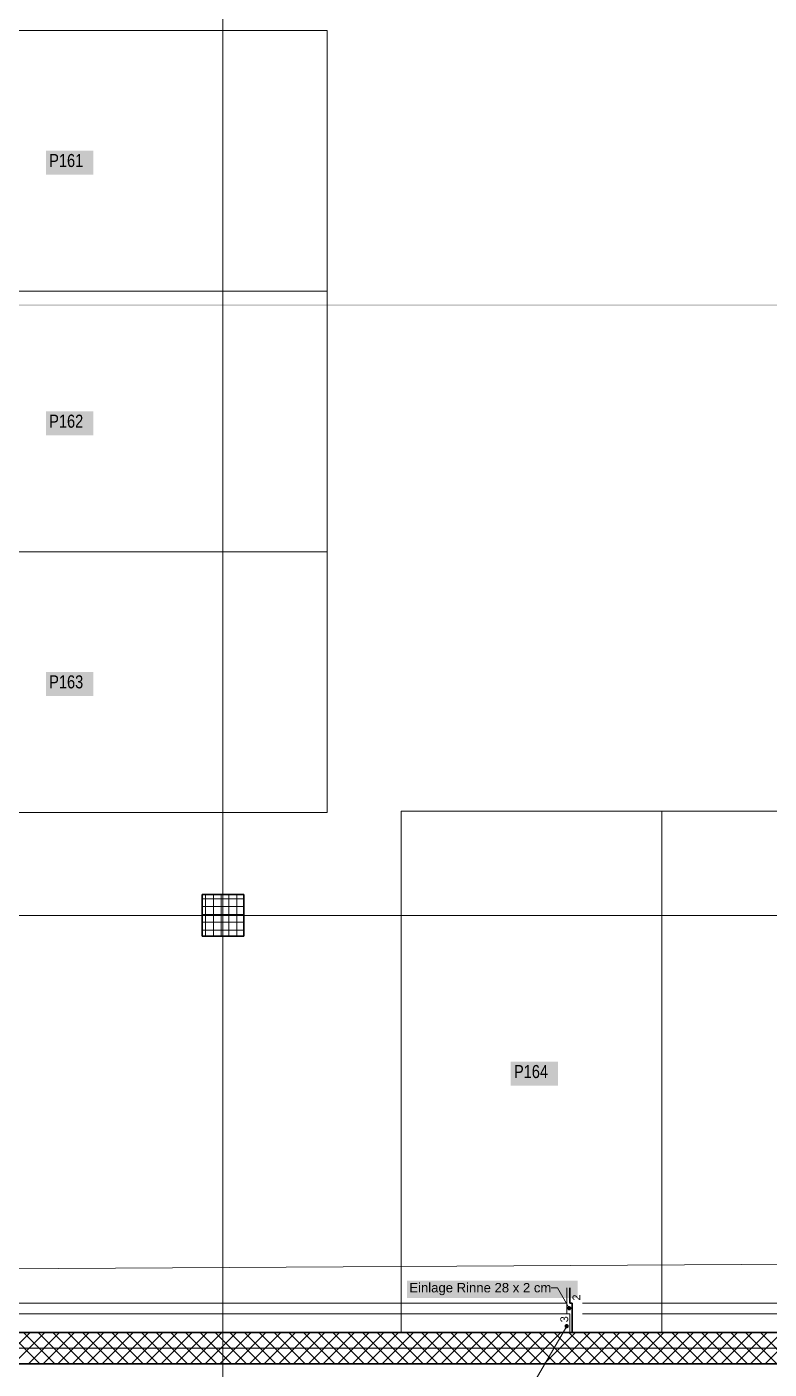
# Model space of a CAD drawing. Extents: x -1132 to 613, y -179 to 712.
# Drawn here: x -989.6 to -847.2, y -49.2 to 208.2 of the extents above; entities that cross this region are included whole.
import ezdxf
from ezdxf.lldxf.tags import DXFTag

# ---------------------------------------------------------------- set-up
doc = ezdxf.new("R2010")
doc.units = 0
doc.layers.get('0').update_dxf_attribs({"lineweight": 13})
doc.layers.add('A-DETL-____-OTLN', color=5, linetype='Continuous', lineweight=9, true_color=0x0000ff)
doc.layers.add('EL01_WAN_Leitung_Potentialausgleich', color=1, linetype='fein_strichliert', lineweight=13, true_color=0xff0000)
for name, color, linetype, lineweight in [('A-FLOR-____-OTLN', 7, 'Continuous', 9), ('A-WALL-____-MCUT', 7, 'Continuous', 35), ('A-WALL-____-PATT', 7, 'Continuous', 35), ('C-PRKG-____-IDEN', 7, 'Continuous', 5), ('C-PRKG-____-OTLN', 7, 'Continuous', 9), ('S-COLS-____-MCUT', 7, 'Continuous', 35), ('S-COLS-____-OTLN', 7, 'Continuous', 9), ('S-GRID-____-OTLN', 7, 'Continuous', 5), ('Text', 7, 'Continuous', 5)]:
    doc.layers.add(name, color=color, linetype=linetype, lineweight=lineweight)
doc.styles.get("Standard").update_dxf_attribs({"font": 'arial.ttf'})
tags = doc.linetypes.add('_Rasterlinie_', pattern=[0.375, 0.2, -0.05, 0.075, -0.05]).pattern_tags.tags
tags[10:11] = [DXFTag(74, 4), DXFTag(75, 0), DXFTag(340, '0'), DXFTag(46, 1.0), DXFTag(50, 0.0), DXFTag(44, 0.0), DXFTag(45, 0.0)]
tags[8:9] = [DXFTag(74, 4), DXFTag(75, 0), DXFTag(340, '0'), DXFTag(46, 1.0), DXFTag(50, 0.0), DXFTag(44, 0.0), DXFTag(45, 0.0)]
tags[6:7] = [DXFTag(74, 4), DXFTag(75, 0), DXFTag(340, '0'), DXFTag(46, 1.0), DXFTag(50, 0.0), DXFTag(44, 0.0), DXFTag(45, 0.0)]
tags[4:5] = [DXFTag(74, 4), DXFTag(75, 0), DXFTag(340, '0'), DXFTag(46, 1.0), DXFTag(50, 0.0), DXFTag(44, 0.0), DXFTag(45, 0.0)]
tags = doc.linetypes.add('_Strichliert - Fein_', pattern=[0.15, 0.1, -0.05]).pattern_tags.tags
tags[6:7] = [DXFTag(74, 4), DXFTag(75, 0), DXFTag(340, '0'), DXFTag(46, 1.0), DXFTag(50, 0.0), DXFTag(44, 0.0), DXFTag(45, 0.0)]
tags[4:5] = [DXFTag(74, 4), DXFTag(75, 0), DXFTag(340, '0'), DXFTag(46, 1.0), DXFTag(50, 0.0), DXFTag(44, 0.0), DXFTag(45, 0.0)]
tags = doc.linetypes.add('fein_strichliert', pattern=[4, 1, -2, 1]).pattern_tags.tags
tags[8:9] = [DXFTag(74, 4), DXFTag(75, 0), DXFTag(340, '0'), DXFTag(46, 0.0), DXFTag(50, 0.0), DXFTag(44, 0.0), DXFTag(45, 0.0)]
tags[6:7] = [DXFTag(74, 4), DXFTag(75, 0), DXFTag(340, '0'), DXFTag(46, 0.0), DXFTag(50, 0.0), DXFTag(44, 0.0), DXFTag(45, 0.0)]
tags[4:5] = [DXFTag(74, 4), DXFTag(75, 0), DXFTag(340, '0'), DXFTag(46, 0.0), DXFTag(50, 0.0), DXFTag(44, 0.0), DXFTag(45, 0.0)]
tags = doc.linetypes.add('Gestrichelt', pattern=[0.1, 0.05, -0.05]).pattern_tags.tags
tags[6:7] = [DXFTag(74, 4), DXFTag(75, 0), DXFTag(340, '0'), DXFTag(46, 1.0), DXFTag(50, 0.0), DXFTag(44, 0.0), DXFTag(45, 0.0)]
tags[4:5] = [DXFTag(74, 4), DXFTag(75, 0), DXFTag(340, '0'), DXFTag(46, 1.0), DXFTag(50, 0.0), DXFTag(44, 0.0), DXFTag(45, 0.0)]

# ---------------------------------------------------------------- blocks, each defined once
blk = doc.blocks.new('Referenz-A0ULN8GXQT', base_point=(-1139.87, -119.94))
at = {"layer": 'A-DETL-____-OTLN', "color": 0, "linetype": '_Strichliert - Fein_', "ltscale": 0.13}
blk.add_line((-994.42, -29.97), (174.99, -23.41), dxfattribs=at)
at = {"layer": 'A-DETL-____-OTLN', "color": 0, "linetype": 'Continuous', "ltscale": 0.13}
for p, q in [((-886, -33.6), (-886, -38.61)), ((-886, -38.61), (-885.4, -38.61)), ((-885.4, -38.61), (-885.4, -42.2))]:
    blk.add_line(p, q, dxfattribs=at)
at = {"layer": 'A-DETL-____-OTLN', "color": 0, "linetype": 'Continuous', "lineweight": 35, "ltscale": 0.35}
for p, q in [((-885.4, -33.6), (-885.4, -36.6)), ((-885.4, -36.6), (-885, -36.6)), ((-885, -36.6), (-885, -42.2)), ((-885.4, -42.2), (-883, -42.2))]:
    blk.add_line(p, q, dxfattribs=at)
at = {"layer": 'A-DETL-____-OTLN', "color": 0, "linetype": 'Gestrichelt', "ltscale": 0.13}
for p, q in [((-886, -36.6), (-1023.13, -36.6)), ((167.2, -36.6), (-883, -36.6))]:
    blk.add_line(p, q, dxfattribs=at)
at = {"layer": 'A-FLOR-____-OTLN', "color": 0, "linetype": 'Continuous', "ltscale": 0.13}
for p, q in [((-1022.57, -38.61), (-886, -38.61)), ((-883, -38.61), (55.2, -38.61))]:
    blk.add_line(p, q, dxfattribs=at)
at = {"layer": 'A-WALL-____-MCUT', "color": 0, "linetype": 'Continuous', "ltscale": 0.35}
for p, q in [((-885.4, -42.2), (-1022.57, -42.2)), ((167.2, -42.2), (-883, -42.2)), ((-1028, -48.2), (174.99, -48.2))]:
    blk.add_line(p, q, dxfattribs=at)
at = {"layer": 'A-WALL-____-PATT', "color": 0, "linetype": 'Continuous', "lineweight": 9, "ltscale": 0.13}
for p, q in [((-995, -48.2), (-989, -42.2)), ((-987.11, -48.2), (-993.11, -42.2)), ((-992.17, -48.2), (-986.17, -42.2)), ((-984.28, -48.2), (-990.28, -42.2)), ((-989.34, -48.2), (-983.34, -42.2)), ((-981.45, -48.2), (-987.45, -42.2)), ((-986.51, -48.2), (-980.51, -42.2)), ((-978.62, -48.2), (-984.62, -42.2)), ((-983.68, -48.2), (-977.68, -42.2)), ((-975.79, -48.2), (-981.79, -42.2)), ((-980.85, -48.2), (-974.85, -42.2)), ((-972.97, -48.2), (-978.97, -42.2)), ((-978.03, -48.2), (-972.03, -42.2)), ((-970.14, -48.2), (-976.14, -42.2)), ((-975.2, -48.2), (-969.2, -42.2)), ((-967.31, -48.2), (-973.31, -42.2)), ((-972.37, -48.2), (-966.37, -42.2)), ((-964.48, -48.2), (-970.48, -42.2)), ((-969.54, -48.2), (-963.54, -42.2)), ((-961.65, -48.2), (-967.65, -42.2)), ((-966.71, -48.2), (-960.71, -42.2)), ((-958.82, -48.2), (-964.82, -42.2)), ((-963.88, -48.2), (-957.88, -42.2)), ((-956, -48.2), (-962, -42.2)), ((-961.05, -48.2), (-955.05, -42.2)), ((-953.17, -48.2), (-959.17, -42.2)), ((-958.23, -48.2), (-952.23, -42.2)), ((-950.34, -48.2), (-956.34, -42.2)), ((-955.4, -48.2), (-949.4, -42.2)), ((-947.51, -48.2), (-953.51, -42.2)), ((-952.57, -48.2), (-946.57, -42.2)), ((-944.68, -48.2), (-950.68, -42.2)), ((-949.74, -48.2), (-943.74, -42.2)), ((-941.85, -48.2), (-947.85, -42.2)), ((-946.91, -48.2), (-940.91, -42.2)), ((-939.02, -48.2), (-945.02, -42.2)), ((-944.08, -48.2), (-938.08, -42.2)), ((-936.2, -48.2), (-942.2, -42.2)), ((-941.26, -48.2), (-935.26, -42.2)), ((-933.37, -48.2), (-939.37, -42.2)), ((-938.43, -48.2), (-932.43, -42.2)), ((-930.54, -48.2), (-936.54, -42.2)), ((-935.6, -48.2), (-929.6, -42.2)), ((-927.71, -48.2), (-933.71, -42.2)), ((-932.77, -48.2), (-926.77, -42.2)), ((-924.88, -48.2), (-930.88, -42.2)), ((-929.94, -48.2), (-923.94, -42.2)), ((-922.05, -48.2), (-928.05, -42.2)), ((-927.11, -48.2), (-921.11, -42.2)), ((-919.23, -48.2), (-925.23, -42.2)), ((-924.29, -48.2), (-918.29, -42.2)), ((-916.4, -48.2), (-922.4, -42.2)), ((-921.46, -48.2), (-915.46, -42.2)), ((-913.57, -48.2), (-919.57, -42.2)), ((-918.63, -48.2), (-912.63, -42.2)), ((-910.74, -48.2), (-916.74, -42.2)), ((-915.8, -48.2), (-909.8, -42.2)), ((-907.91, -48.2), (-913.91, -42.2)), ((-912.97, -48.2), (-906.97, -42.2)), ((-905.08, -48.2), (-911.08, -42.2)), ((-910.14, -48.2), (-904.14, -42.2)), ((-902.26, -48.2), (-908.26, -42.2)), ((-907.31, -48.2), (-901.31, -42.2)), ((-899.43, -48.2), (-905.43, -42.2)), ((-904.49, -48.2), (-898.49, -42.2)), ((-896.6, -48.2), (-902.6, -42.2)), ((-901.66, -48.2), (-895.66, -42.2)), ((-893.77, -48.2), (-899.77, -42.2)), ((-898.83, -48.2), (-892.83, -42.2)), ((-890.94, -48.2), (-896.94, -42.2)), ((-896, -48.2), (-890, -42.2)), ((-888.11, -48.2), (-894.11, -42.2)), ((-893.17, -48.2), (-887.17, -42.2)), ((-885.28, -48.2), (-891.28, -42.2)), ((-890.34, -48.2), (-884.34, -42.2)), ((-882.46, -48.2), (-888.46, -42.2)), ((-887.52, -48.2), (-881.52, -42.2)), ((-879.63, -48.2), (-885.63, -42.2)), ((-884.69, -48.2), (-878.69, -42.2)), ((-876.8, -48.2), (-882.8, -42.2)), ((-881.86, -48.2), (-875.86, -42.2)), ((-873.97, -48.2), (-879.97, -42.2)), ((-879.03, -48.2), (-873.03, -42.2)), ((-871.14, -48.2), (-877.14, -42.2)), ((-876.2, -48.2), (-870.2, -42.2)), ((-868.31, -48.2), (-874.31, -42.2)), ((-873.37, -48.2), (-867.37, -42.2)), ((-865.49, -48.2), (-871.49, -42.2)), ((-870.55, -48.2), (-864.55, -42.2)), ((-862.66, -48.2), (-868.66, -42.2)), ((-867.72, -48.2), (-861.72, -42.2)), ((-859.83, -48.2), (-865.83, -42.2)), ((-864.89, -48.2), (-858.89, -42.2)), ((-857, -48.2), (-863, -42.2)), ((-862.06, -48.2), (-856.06, -42.2)), ((-854.17, -48.2), (-860.17, -42.2)), ((-859.23, -48.2), (-853.23, -42.2)), ((-851.34, -48.2), (-857.34, -42.2)), ((-856.4, -48.2), (-850.4, -42.2)), ((-848.52, -48.2), (-854.52, -42.2)), ((-853.57, -48.2), (-847.57, -42.2)), ((-845.69, -48.2), (-851.69, -42.2)), ((-850.75, -48.2), (-844.75, -42.2)), ((-842.86, -48.2), (-848.86, -42.2)), ((-847.92, -48.2), (-841.92, -42.2))]:
    blk.add_line(p, q, dxfattribs=at)
at = {"layer": 'C-PRKG-____-IDEN', "color": 7, "linetype": 'Continuous', "ltscale": 0.13, "true_color": 0xffffff}
for points in [[(-985.96, 179.84), (-976.89, 179.84), (-985.96, 184.44)], [(-976.89, 179.84), (-985.96, 184.44), (-976.89, 184.44)], [(-985.96, 129.85), (-976.89, 129.85), (-985.96, 134.45)], [(-976.89, 129.85), (-985.96, 134.45), (-976.89, 134.45)], [(-985.96, 79.86), (-976.89, 79.86), (-985.96, 84.46)], [(-976.89, 79.86), (-985.96, 84.46), (-976.89, 84.46)], [(-896.76, 5.12), (-887.69, 5.12), (-896.76, 9.72)], [(-887.69, 5.12), (-896.76, 9.72), (-887.69, 9.72)]]:
    blk.add_solid(points, dxfattribs=at)
at = {"layer": 'C-PRKG-____-OTLN', "color": 0, "linetype": 'Continuous', "ltscale": 0.13}
for p, q in [((-932, 207.5), (-1032, 207.5)), ((-932, 207.5), (-1032, 207.5)), ((-1032, 207.5), (-932, 207.5)), ((-932, 207.5), (-932, 157.51)), ((-932, 157.51), (-932, 207.5)), ((-932, 207.5), (-932, 157.51)), ((-932, 207.5), (-932, 207.5)), ((-932, 157.51), (-1032, 157.51)), ((-932, 157.51), (-1032, 157.51)), ((-1032, 157.51), (-932, 157.51)), ((-932, 157.51), (-1032, 157.51)), ((-1032, 157.51), (-932, 157.51)), ((-932, 157.51), (-1032, 157.51)), ((-932, 157.51), (-932, 107.52)), ((-932, 107.52), (-932, 157.51)), ((-932, 157.51), (-932, 107.52)), ((-932, 157.51), (-932, 157.51)), ((-932, 157.51), (-932, 157.51)), ((-932, 107.52), (-1032, 107.52)), ((-932, 107.52), (-1032, 107.52)), ((-1032, 107.52), (-932, 107.52)), ((-932, 107.52), (-1032, 107.52)), ((-1032, 107.52), (-932, 107.52)), ((-932, 107.52), (-1032, 107.52)), ((-932, 107.52), (-932, 57.53)), ((-932, 57.53), (-932, 107.52)), ((-932, 107.52), (-932, 57.53)), ((-932, 107.52), (-932, 107.52)), ((-932, 107.52), (-932, 107.52)), ((-932, 57.53), (-1032, 57.53)), ((-1032, 57.53), (-932, 57.53)), ((-932, 57.53), (-1032, 57.53)), ((-932, 57.53), (-932, 57.53)), ((-867.8, 57.78), (-917.8, 57.78)), ((-917.8, -42.2), (-917.8, 57.78)), ((-867.8, 57.78), (-917.8, 57.78)), ((-917.8, 57.78), (-917.8, -42.2)), ((-917.8, -42.2), (-917.8, 57.78)), ((-917.8, 57.78), (-867.8, 57.78)), ((-917.8, 57.78), (-917.8, 57.78)), ((-817.8, 57.78), (-867.8, 57.78)), ((-867.8, -42.2), (-867.8, 57.78)), ((-817.8, 57.78), (-867.8, 57.78)), ((-867.8, 57.78), (-867.8, -42.2)), ((-867.8, -42.2), (-867.8, 57.78)), ((-867.8, 57.78), (-817.8, 57.78)), ((-867.8, 57.78), (-867.8, 57.78)), ((-867.8, -42.2), (-867.8, 57.78)), ((-867.8, -42.2), (-867.8, 57.78)), ((-867.8, 57.78), (-867.8, -42.2)), ((-867.8, 57.78), (-867.8, 57.78))]:
    blk.add_line(p, q, dxfattribs=at)
at = {"layer": 'S-COLS-____-MCUT', "color": 0, "linetype": 'Continuous', "ltscale": 0.35}
for p, q in [((-948, 41.8), (-956, 41.8)), ((-956, 41.8), (-956, 33.8)), ((-948, 33.8), (-948, 41.8)), ((-956, 33.8), (-948, 33.8))]:
    blk.add_line(p, q, dxfattribs=at)
at = {"layer": 'S-COLS-____-OTLN', "color": 0, "linetype": 'Continuous', "ltscale": 0.13}
for p, q in [((-955.34, 33.8), (-955.34, 41.8)), ((-953.84, 33.8), (-953.84, 41.8)), ((-952.34, 33.8), (-952.34, 41.8)), ((-950.84, 33.8), (-950.84, 41.8)), ((-949.34, 33.8), (-949.34, 41.8)), ((-956, 40.97), (-948, 40.97)), ((-956, 39.47), (-948, 39.47)), ((-956, 37.97), (-948, 37.97)), ((-956, 36.47), (-948, 36.47)), ((-956, 34.97), (-948, 34.97))]:
    blk.add_line(p, q, dxfattribs=at)
at = {"layer": 'S-GRID-____-OTLN', "color": 0, "linetype": '_Rasterlinie_', "ltscale": 0.13}
for p, q in [((-952, -106.7), (-952, 411)), ((-1093.45, 37.8), (174.99, 37.8)), ((-1093.45, -45.2), (174.99, -45.2))]:
    blk.add_line(p, q, dxfattribs=at)
at = {"layer": 'Text', "color": 0, "linetype": 'Continuous', "ltscale": 0.13}
for p, q in [((-888.44, -33.6), (-888.99, -33.6)), ((-887.82, -33.6), (-888.44, -33.6)), ((-885.54, -37.54), (-887.82, -33.6)), ((-885.83, -37.46), (-885.84, -37.5)), ((-885.84, -37.5), (-885.84, -37.54)), ((-885.84, -37.54), (-885.84, -37.58)), ((-885.84, -37.58), (-885.83, -37.62)), ((-885.82, -37.43), (-885.83, -37.46)), ((-885.83, -37.62), (-885.82, -37.65)), ((-885.8, -37.39), (-885.82, -37.43)), ((-885.82, -37.65), (-885.8, -37.69)), ((-885.78, -37.36), (-885.8, -37.39)), ((-885.8, -37.69), (-885.78, -37.72)), ((-885.76, -37.33), (-885.78, -37.36)), ((-885.78, -37.72), (-885.76, -37.75)), ((-885.73, -37.3), (-885.76, -37.33)), ((-885.76, -37.75), (-885.73, -37.78)), ((-885.69, -37.28), (-885.73, -37.3)), ((-885.73, -37.78), (-885.69, -37.8)), ((-885.66, -37.26), (-885.69, -37.28)), ((-885.69, -37.8), (-885.66, -37.82)), ((-885.62, -37.25), (-885.66, -37.26)), ((-885.66, -37.82), (-885.62, -37.83)), ((-885.58, -37.24), (-885.62, -37.25)), ((-885.62, -37.83), (-885.58, -37.84)), ((-885.54, -37.24), (-885.58, -37.24)), ((-885.58, -37.84), (-885.54, -37.84)), ((-885.5, -37.24), (-885.54, -37.24)), ((-885.54, -37.84), (-885.5, -37.84)), ((-885.47, -37.25), (-885.5, -37.24)), ((-885.5, -37.84), (-885.47, -37.83)), ((-885.43, -37.26), (-885.47, -37.25)), ((-885.47, -37.83), (-885.43, -37.82)), ((-885.39, -37.28), (-885.43, -37.26)), ((-885.43, -37.82), (-885.39, -37.8)), ((-885.36, -37.3), (-885.39, -37.28)), ((-885.39, -37.8), (-885.36, -37.78)), ((-885.33, -37.33), (-885.36, -37.3)), ((-885.36, -37.78), (-885.33, -37.75)), ((-885.31, -37.36), (-885.33, -37.33)), ((-885.33, -37.75), (-885.31, -37.72)), ((-885.28, -37.39), (-885.31, -37.36)), ((-885.31, -37.72), (-885.28, -37.69)), ((-885.27, -37.43), (-885.28, -37.39)), ((-885.28, -37.69), (-885.27, -37.65)), ((-885.25, -37.46), (-885.27, -37.43)), ((-885.27, -37.65), (-885.25, -37.62)), ((-885.25, -37.5), (-885.25, -37.46)), ((-885.24, -37.54), (-885.25, -37.5)), ((-885.25, -37.58), (-885.24, -37.54)), ((-885.25, -37.62), (-885.25, -37.58)), ((-886.03, -40.97), (-892.75, -52.59)), ((-886.32, -40.9), (-886.33, -40.93)), ((-886.33, -40.93), (-886.33, -40.97)), ((-886.33, -40.97), (-886.33, -41.01)), ((-886.33, -41.01), (-886.32, -41.05)), ((-886.31, -40.86), (-886.32, -40.9)), ((-886.32, -41.05), (-886.31, -41.09)), ((-886.29, -40.82), (-886.31, -40.86)), ((-886.31, -41.09), (-886.29, -41.12)), ((-886.27, -40.79), (-886.29, -40.82)), ((-886.29, -41.12), (-886.27, -41.16)), ((-886.24, -40.76), (-886.27, -40.79)), ((-886.27, -41.16), (-886.24, -41.19)), ((-886.21, -40.74), (-886.24, -40.76)), ((-886.24, -41.19), (-886.21, -41.21)), ((-886.18, -40.71), (-886.21, -40.74)), ((-886.14, -40.7), (-886.18, -40.71)), ((-886.11, -40.68), (-886.14, -40.7)), ((-886.07, -40.68), (-886.11, -40.68)), ((-886.03, -40.67), (-886.07, -40.68)), ((-885.99, -40.68), (-886.03, -40.67)), ((-885.95, -40.68), (-885.99, -40.68)), ((-885.91, -40.7), (-885.95, -40.68)), ((-885.88, -40.71), (-885.91, -40.7)), ((-885.85, -40.74), (-885.88, -40.71)), ((-885.82, -40.76), (-885.85, -40.74)), ((-885.85, -41.21), (-885.82, -41.19)), ((-885.79, -40.79), (-885.82, -40.76)), ((-885.82, -41.19), (-885.79, -41.16)), ((-885.77, -40.82), (-885.79, -40.79)), ((-885.79, -41.16), (-885.77, -41.12)), ((-885.75, -40.86), (-885.77, -40.82)), ((-885.77, -41.12), (-885.75, -41.09)), ((-885.74, -40.9), (-885.75, -40.86)), ((-885.75, -41.09), (-885.74, -41.05)), ((-885.73, -40.93), (-885.74, -40.9)), ((-885.74, -41.05), (-885.73, -41.01)), ((-885.73, -40.97), (-885.73, -40.93)), ((-885.73, -41.01), (-885.73, -40.97)), ((-886.21, -41.21), (-886.18, -41.23)), ((-886.18, -41.23), (-886.14, -41.25)), ((-886.14, -41.25), (-886.11, -41.26)), ((-886.11, -41.26), (-886.07, -41.27)), ((-886.07, -41.27), (-886.03, -41.27)), ((-886.03, -41.27), (-885.99, -41.27)), ((-885.99, -41.27), (-885.95, -41.26)), ((-885.95, -41.26), (-885.91, -41.25)), ((-885.91, -41.25), (-885.88, -41.23)), ((-885.88, -41.23), (-885.85, -41.21))]:
    blk.add_line(p, q, dxfattribs=at)
at = {"layer": 'Text', "color": 7, "linetype": 'Continuous', "ltscale": 0.13, "true_color": 0xffffff}
for points in [[(-883.95, -35.56), (-916.68, -35.56), (-883.95, -32.25)], [(-916.68, -35.56), (-883.95, -32.25), (-916.68, -32.25)], [(-883.95, -32.25), (-916.68, -32.25), (-883.95, -32.25)], [(-916.68, -35.56), (-883.95, -35.56), (-916.68, -35.56)]]:
    blk.add_solid(points, dxfattribs=at)
at = {"layer": 'Text', "color": 0, "linetype": 'Continuous', "ltscale": 0.13}
for points in [[(-885.83, -37.49), (-885.84, -37.49), (-885.83, -37.45)], [(-885.84, -37.54), (-885.84, -37.54), (-885.84, -37.49)], [(-885.83, -37.59), (-885.84, -37.59), (-885.84, -37.49)], [(-885.83, -37.63), (-885.83, -37.49), (-885.84, -37.49)], [(-885.84, -37.59), (-885.84, -37.54), (-885.84, -37.54)], [(-885.83, -37.63), (-885.83, -37.59), (-885.84, -37.59)], [(-885.81, -37.45), (-885.83, -37.45), (-885.81, -37.4)], [(-885.81, -37.63), (-885.83, -37.63), (-885.83, -37.45)], [(-885.81, -37.68), (-885.81, -37.45), (-885.83, -37.45)], [(-885.81, -37.68), (-885.81, -37.63), (-885.83, -37.63)], [(-885.79, -37.4), (-885.81, -37.4), (-885.79, -37.36)], [(-885.79, -37.68), (-885.81, -37.68), (-885.81, -37.4)], [(-885.79, -37.72), (-885.79, -37.4), (-885.81, -37.4)], [(-885.79, -37.72), (-885.79, -37.68), (-885.81, -37.68)], [(-885.76, -37.36), (-885.79, -37.36), (-885.76, -37.33)], [(-885.76, -37.72), (-885.79, -37.72), (-885.79, -37.36)], [(-885.76, -37.75), (-885.76, -37.36), (-885.79, -37.36)], [(-885.76, -37.75), (-885.76, -37.72), (-885.79, -37.72)], [(-885.72, -37.33), (-885.76, -37.33), (-885.72, -37.3)], [(-885.72, -37.75), (-885.76, -37.75), (-885.76, -37.33)], [(-885.72, -37.78), (-885.72, -37.33), (-885.76, -37.33)], [(-885.72, -37.78), (-885.72, -37.75), (-885.76, -37.75)], [(-885.68, -37.3), (-885.72, -37.3), (-885.68, -37.27)], [(-885.68, -37.78), (-885.72, -37.78), (-885.72, -37.3)], [(-885.68, -37.81), (-885.68, -37.3), (-885.72, -37.3)], [(-885.68, -37.81), (-885.68, -37.78), (-885.72, -37.78)], [(-885.64, -37.27), (-885.68, -37.27), (-885.64, -37.25)], [(-885.64, -37.81), (-885.68, -37.81), (-885.68, -37.27)], [(-885.64, -37.83), (-885.64, -37.27), (-885.68, -37.27)], [(-885.64, -37.83), (-885.64, -37.81), (-885.68, -37.81)], [(-885.59, -37.25), (-885.64, -37.25), (-885.59, -37.24)], [(-885.59, -37.83), (-885.64, -37.83), (-885.64, -37.25)], [(-885.59, -37.84), (-885.59, -37.25), (-885.64, -37.25)], [(-885.59, -37.84), (-885.59, -37.83), (-885.64, -37.83)], [(-885.54, -37.84), (-885.59, -37.84), (-885.59, -37.24)], [(-885.54, -37.84), (-885.54, -37.24), (-885.59, -37.24)], [(-885.54, -37.24), (-885.59, -37.24), (-885.54, -37.24)], [(-885.54, -37.84), (-885.54, -37.84), (-885.59, -37.84)], [(-885.5, -37.84), (-885.54, -37.84), (-885.54, -37.24)], [(-885.5, -37.84), (-885.5, -37.24), (-885.54, -37.24)], [(-885.5, -37.24), (-885.54, -37.24), (-885.54, -37.24)], [(-885.54, -37.84), (-885.5, -37.84), (-885.54, -37.84)], [(-885.45, -37.83), (-885.5, -37.83), (-885.5, -37.24)], [(-885.45, -37.25), (-885.5, -37.25), (-885.5, -37.24)], [(-885.45, -37.83), (-885.45, -37.25), (-885.5, -37.25)], [(-885.5, -37.84), (-885.45, -37.83), (-885.5, -37.83)], [(-885.41, -37.81), (-885.45, -37.81), (-885.45, -37.25)], [(-885.41, -37.27), (-885.45, -37.27), (-885.45, -37.25)], [(-885.41, -37.81), (-885.41, -37.27), (-885.45, -37.27)], [(-885.45, -37.83), (-885.41, -37.81), (-885.45, -37.81)], [(-885.37, -37.78), (-885.41, -37.78), (-885.41, -37.27)], [(-885.37, -37.3), (-885.4, -37.3), (-885.41, -37.27)], [(-885.41, -37.81), (-885.37, -37.78), (-885.41, -37.78)], [(-885.37, -37.78), (-885.37, -37.3), (-885.4, -37.3)], [(-885.33, -37.75), (-885.37, -37.75), (-885.37, -37.3)], [(-885.33, -37.33), (-885.36, -37.33), (-885.37, -37.3)], [(-885.37, -37.78), (-885.33, -37.75), (-885.37, -37.75)], [(-885.33, -37.75), (-885.33, -37.33), (-885.36, -37.33)], [(-885.3, -37.72), (-885.33, -37.72), (-885.33, -37.33)], [(-885.3, -37.36), (-885.33, -37.36), (-885.33, -37.33)], [(-885.3, -37.72), (-885.3, -37.36), (-885.33, -37.36)], [(-885.33, -37.75), (-885.3, -37.72), (-885.33, -37.72)], [(-885.28, -37.68), (-885.3, -37.68), (-885.3, -37.36)], [(-885.28, -37.4), (-885.3, -37.4), (-885.3, -37.36)], [(-885.28, -37.68), (-885.28, -37.4), (-885.3, -37.4)], [(-885.3, -37.72), (-885.28, -37.68), (-885.3, -37.68)], [(-885.26, -37.63), (-885.28, -37.63), (-885.28, -37.4)], [(-885.26, -37.45), (-885.27, -37.45), (-885.28, -37.4)], [(-885.28, -37.68), (-885.26, -37.63), (-885.28, -37.63)], [(-885.26, -37.63), (-885.26, -37.45), (-885.27, -37.45)], [(-885.25, -37.59), (-885.26, -37.59), (-885.26, -37.45)], [(-885.25, -37.49), (-885.25, -37.49), (-885.26, -37.45)], [(-885.26, -37.63), (-885.25, -37.59), (-885.26, -37.59)], [(-885.25, -37.59), (-885.25, -37.49), (-885.25, -37.49)], [(-885.24, -37.54), (-885.25, -37.54), (-885.25, -37.49)], [(-885.25, -37.59), (-885.24, -37.54), (-885.25, -37.54)], [(-886.31, -40.93), (-886.33, -40.93), (-886.31, -40.88)], [(-886.33, -40.97), (-886.33, -40.97), (-886.33, -40.93)], [(-886.32, -41.02), (-886.33, -41.02), (-886.33, -40.93)], [(-886.31, -41.07), (-886.31, -40.93), (-886.33, -40.93)], [(-886.33, -41.02), (-886.33, -40.97), (-886.33, -40.97)], [(-886.31, -41.07), (-886.32, -41.02), (-886.33, -41.02)], [(-886.3, -40.88), (-886.31, -40.88), (-886.3, -40.84)], [(-886.3, -41.07), (-886.31, -41.07), (-886.31, -40.88)], [(-886.3, -41.11), (-886.3, -40.88), (-886.31, -40.88)], [(-886.3, -41.11), (-886.3, -41.07), (-886.31, -41.07)], [(-886.27, -40.84), (-886.3, -40.84), (-886.27, -40.8)], [(-886.28, -41.11), (-886.3, -41.11), (-886.3, -40.84)], [(-886.27, -41.15), (-886.27, -40.84), (-886.3, -40.84)], [(-886.27, -41.15), (-886.28, -41.11), (-886.3, -41.11)], [(-886.24, -40.8), (-886.27, -40.8), (-886.24, -40.76)], [(-886.24, -41.15), (-886.27, -41.15), (-886.27, -40.8)], [(-886.24, -41.19), (-886.24, -40.8), (-886.27, -40.8)], [(-886.24, -41.19), (-886.24, -41.15), (-886.27, -41.15)], [(-886.21, -40.76), (-886.24, -40.76), (-886.21, -40.73)], [(-886.21, -41.19), (-886.24, -41.19), (-886.24, -40.76)], [(-886.21, -41.22), (-886.21, -40.76), (-886.24, -40.76)], [(-886.21, -41.22), (-886.21, -41.19), (-886.24, -41.19)], [(-886.17, -40.73), (-886.21, -40.73), (-886.17, -40.71)], [(-886.17, -41.22), (-886.21, -41.22), (-886.21, -40.73)], [(-886.17, -41.24), (-886.17, -40.73), (-886.21, -40.73)], [(-886.12, -40.71), (-886.17, -40.71), (-886.12, -40.69)], [(-886.12, -41.24), (-886.17, -41.24), (-886.17, -40.71)], [(-886.12, -41.26), (-886.12, -40.71), (-886.17, -40.71)], [(-886.08, -40.69), (-886.12, -40.69), (-886.08, -40.68)], [(-886.08, -41.26), (-886.12, -41.26), (-886.12, -40.69)], [(-886.08, -41.27), (-886.08, -40.69), (-886.12, -40.69)], [(-886.03, -40.68), (-886.08, -40.68), (-886.03, -40.67)], [(-886.03, -41.27), (-886.08, -41.27), (-886.08, -40.68)], [(-886.03, -41.27), (-886.03, -40.68), (-886.08, -40.68)], [(-885.98, -41.27), (-886.03, -41.27), (-886.03, -40.67)], [(-885.98, -40.68), (-886.03, -40.68), (-886.03, -40.67)], [(-885.98, -41.27), (-885.98, -40.68), (-886.03, -40.68)], [(-885.94, -41.26), (-885.98, -41.26), (-885.98, -40.68)], [(-885.94, -40.69), (-885.98, -40.69), (-885.98, -40.68)], [(-885.94, -41.26), (-885.94, -40.69), (-885.98, -40.69)], [(-885.89, -41.24), (-885.94, -41.24), (-885.94, -40.69)], [(-885.89, -40.71), (-885.94, -40.71), (-885.94, -40.69)], [(-885.89, -41.24), (-885.89, -40.71), (-885.94, -40.71)], [(-885.85, -41.22), (-885.89, -41.22), (-885.89, -40.71)], [(-885.85, -40.73), (-885.89, -40.73), (-885.89, -40.71)], [(-885.85, -41.22), (-885.85, -40.73), (-885.89, -40.73)], [(-885.82, -41.19), (-885.85, -41.19), (-885.85, -40.73)], [(-885.82, -40.76), (-885.85, -40.76), (-885.85, -40.73)], [(-885.82, -41.19), (-885.82, -40.76), (-885.85, -40.76)], [(-885.85, -41.22), (-885.82, -41.19), (-885.85, -41.19)], [(-885.79, -41.15), (-885.82, -41.15), (-885.82, -40.76)], [(-885.79, -40.8), (-885.81, -40.8), (-885.82, -40.76)], [(-885.82, -41.19), (-885.79, -41.15), (-885.82, -41.15)], [(-885.79, -41.15), (-885.79, -40.8), (-885.81, -40.8)], [(-885.76, -41.11), (-885.79, -41.11), (-885.79, -40.8)], [(-885.76, -40.84), (-885.78, -40.84), (-885.79, -40.8)], [(-885.79, -41.15), (-885.76, -41.11), (-885.79, -41.11)], [(-885.76, -41.11), (-885.76, -40.84), (-885.78, -40.84)], [(-885.74, -41.07), (-885.76, -41.07), (-885.76, -40.84)], [(-885.74, -40.88), (-885.76, -40.88), (-885.76, -40.84)], [(-885.74, -41.07), (-885.74, -40.88), (-885.76, -40.88)], [(-885.76, -41.11), (-885.74, -41.07), (-885.76, -41.07)], [(-885.73, -41.02), (-885.74, -41.02), (-885.74, -40.88)], [(-885.73, -40.93), (-885.74, -40.93), (-885.74, -40.88)], [(-885.73, -41.02), (-885.73, -40.93), (-885.74, -40.93)], [(-885.74, -41.07), (-885.73, -41.02), (-885.74, -41.02)], [(-885.73, -40.97), (-885.73, -40.97), (-885.73, -40.93)], [(-885.73, -41.02), (-885.73, -40.97), (-885.73, -40.97)], [(-886.17, -41.24), (-886.17, -41.22), (-886.21, -41.22)], [(-886.12, -41.26), (-886.12, -41.24), (-886.17, -41.24)], [(-886.08, -41.27), (-886.08, -41.26), (-886.12, -41.26)], [(-886.03, -41.27), (-886.03, -41.27), (-886.08, -41.27)], [(-886.03, -41.27), (-885.98, -41.27), (-886.03, -41.27)], [(-885.98, -41.27), (-885.94, -41.26), (-885.98, -41.26)], [(-885.94, -41.26), (-885.89, -41.24), (-885.94, -41.24)], [(-885.89, -41.24), (-885.85, -41.22), (-885.89, -41.22)]]:
    blk.add_solid(points, dxfattribs=at)
at = {"layer": 'C-PRKG-____-IDEN', "color": 0, "linetype": 'Continuous', "ltscale": 0.13, "char_height": 2.5, "attachment_point": 1}
for s, insert in [('{\\W0.8;\\fArial;P161}', (-985.34, 183.81)), ('{\\W0.8;\\fArial;P162}', (-985.34, 133.82)), ('{\\W0.8;\\fArial;P163}', (-985.34, 83.83)), ('{\\W0.8;\\fArial;P164}', (-896.14, 9.1))]:
    blk.add_mtext(s, dxfattribs=dict(at, insert=insert))
at = {"layer": 'Text', "color": 0, "linetype": 'Continuous', "ltscale": 0.13, "insert": (-916.23, -32.7), "char_height": 1.8, "attachment_point": 1}
blk.add_mtext('{\\fArial;Einlage Rinne 28 x 2 cm}', dxfattribs=at)
at = {"layer": 'Text', "color": 0, "linetype": 'Continuous', "ltscale": 0.13, "char_height": 1.5, "attachment_point": 1, "rotation": 90}
for s, insert in [('{\\fArial;2}', (-884.91, -36.07)), ('{\\fArial;3}', (-887.24, -40.24))]:
    blk.add_mtext(s, dxfattribs=dict(at, insert=insert))
blk = doc.blocks.new('Polylinie-A0ULN8J9QT', base_point=(-1035.2, -45.35))
at = {"color": 0, "linetype": 'ByBlock', "lineweight": -2, "ltscale": 0.13}
for points in [[(-1025.12, -45.35), (174.99, -45.35), (-1024.85, -45.05)], [(174.99, -45.35), (-1024.85, -45.05), (174.99, -45.05)]]:
    blk.add_solid(points, dxfattribs=at)

msp = doc.modelspace()

# ---------------------------------------------------------------- linework, layer by layer
at = {"layer": 'EL01_WAN_Leitung_Potentialausgleich', "linetype": 'ByBlock', "ltscale": 0.13}
for points in [[(174.99, 154.65), (-1035.05, 154.65), (174.99, 154.95)], [(-1035.05, 154.65), (174.99, 154.95), (-1035.05, 154.95)], [(174.99, 154.95), (-1035.05, 154.95), (-1035.05, 154.95)], [(174.99, 154.65), (174.99, 154.65), (-1035.05, 154.65)]]:
    msp.add_solid(points, dxfattribs=at)

# ---------------------------------------------------------------- block references
at = {"color": 9, "lineweight": 25, "ltscale": 0.25, "true_color": 0xc0c0c0}
msp.add_blockref('Referenz-A0ULN8GXQT', (-1139.87, -119.94), dxfattribs=at)
at = {"layer": 'EL01_WAN_Leitung_Potentialausgleich', "linetype": 'ByBlock', "ltscale": 0.13}
msp.add_blockref('Polylinie-A0ULN8J9QT', (-1035.2, -45.35), dxfattribs=at)

doc.saveas('drawing.dxf')
